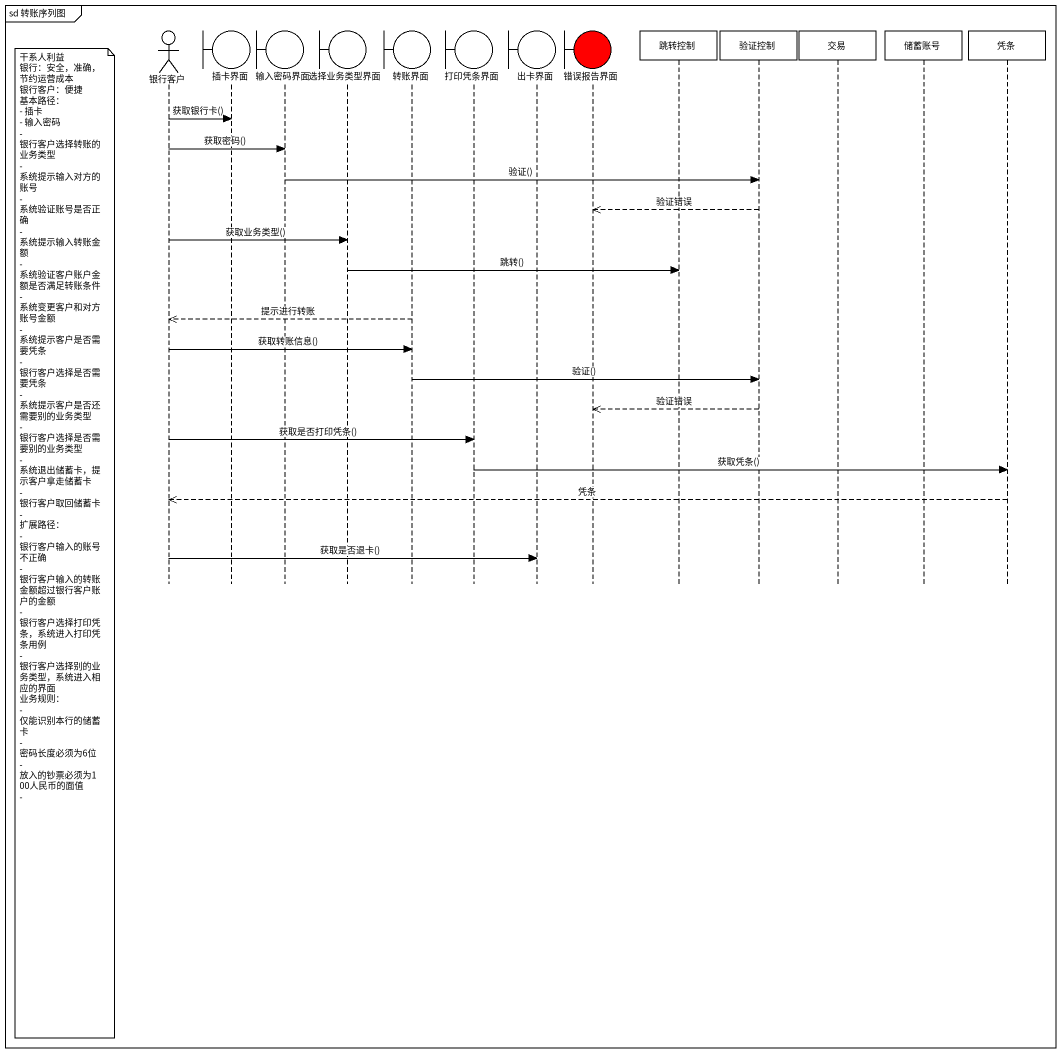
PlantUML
@startuml
mainframe sd 转账序列图
hide footbox
actor 银行客户
boundary 插卡界面
boundary 输入密码界面
boundary 选择业务类型界面
boundary 转账界面
boundary 打印凭条界面
boundary 出卡界面
boundary 错误报告界面 #FF0000
participant 跳转控制
participant 验证控制
participant 交易
participant 储蓄账号
participant 凭条

银行客户 -> 插卡界面 : 获取银行卡()
银行客户 -> 输入密码界面 : 获取密码()
输入密码界面 -> 验证控制 : 验证()
验证控制 -->> 错误报告界面 : 验证错误
银行客户 -> 选择业务类型界面 : 获取业务类型()
选择业务类型界面 -> 跳转控制 : 跳转()
转账界面 -->> 银行客户 : 提示进行转账
银行客户 -> 转账界面 : 获取转账信息()
转账界面 -> 验证控制 : 验证()
验证控制 -->> 错误报告界面 : 验证错误
银行客户 -> 打印凭条界面 : 获取是否打印凭条()
打印凭条界面 -> 凭条 : 获取凭条()
凭条 -->> 银行客户 : 凭条
note left of 银行客户
  干系人利益
  银行：安全，准确，节约运营成本
  银行客户：便捷
  基本路径：
  - 插卡
  - 输入密码
  - 银行客户选择转账的业务类型
  - 系统提示输入对方的账号
  - 系统验证账号是否正确
  - 系统提示输入转账金额
  - 系统验证客户账户金额是否满足转账条件
  - 系统变更客户和对方账号金额
  - 系统提示客户是否需要凭条
  - 银行客户选择是否需要凭条
  - 系统提示客户是否还需要别的业务类型
  - 银行客户选择是否需要别的业务类型
  - 系统退出储蓄卡，提示客户拿走储蓄卡
  - 银行客户取回储蓄卡
  -
  扩展路径：
  - 银行客户输入的账号不正确
  - 银行客户输入的转账金额超过银行客户账户的金额
  - 银行客户选择打印凭条，系统进入打印凭条用例
  - 银行客户选择别的业务类型，系统进入相应的界面
  业务规则：
  - 仅能识别本行的储蓄卡
  - 密码长度必须为6位
  - 放入的钞票必须为100人民币的面值
  -
end note
银行客户 -> 出卡界面 : 获取是否退卡()
@enduml
